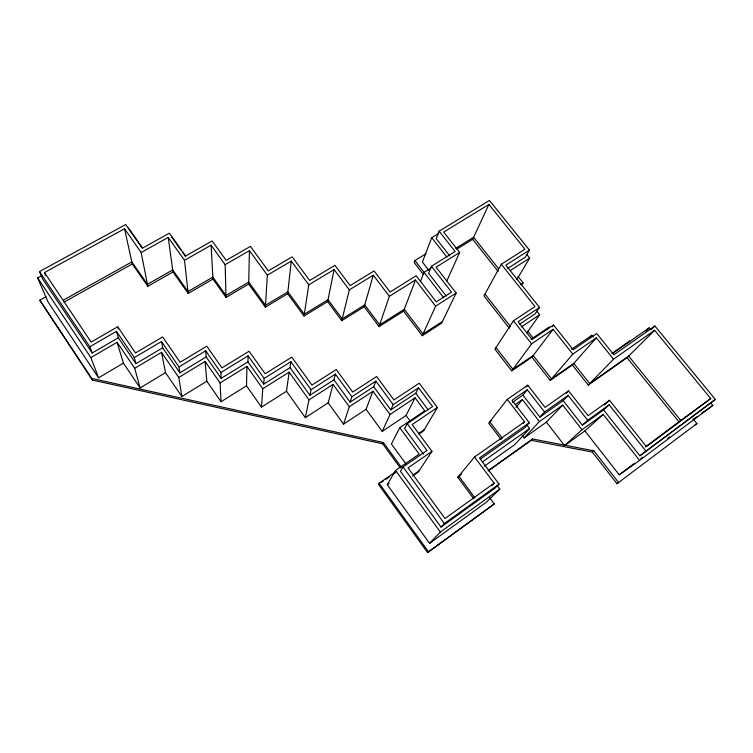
<?xml version="1.0" encoding="UTF-8"?>
<svg xmlns="http://www.w3.org/2000/svg" width="753" height="753" viewBox="0 0 753 753"><rect width="100%" height="100%" fill="white"/><g stroke="black" fill="none" stroke-linecap="round" stroke-linejoin="round"><path stroke-width="1.13" d="M248.669 284.069L249.441 250.636L225.147 264.67L226.032 297.407L248.669 284.069L265.357 307.149L287.665 293.755L291.27 261.084L267.362 275.174L265.357 307.149M246.504 385.837L246.965 366.382L220.111 382.957L221.043 401.716L246.504 385.837L261.479 407.128L286.507 391.249L289.133 372.161L262.759 388.727L261.479 407.128M247.953 361.845L248.104 355.83L220.883 372.537L221.156 378.345L247.953 361.845L263.729 384.124L290.056 367.624L290.865 361.722L264.143 378.43L263.729 384.124M327.621 301.595L341.768 320.684L349.326 289.877L334.106 269.574L327.621 301.595L303.986 316.053L308.805 284.803L291.27 261.084M290.056 367.624L309.888 395.24L311.017 389.725L335.405 374.137L351.877 396.737L350.107 402.121L333.899 379.841L335.405 374.137M286.507 391.249L305.323 417.642L308.994 399.852L333.061 384.397L349.298 406.742L343.556 424.127L328.186 402.836L333.061 384.397M364.188 306.744L373.3 275.193L389.329 296.315L379.079 326.604L364.188 306.744L341.768 320.684M425.859 253.827L414.922 260.566L414.197 262.552L423.365 274.431M373.723 386.713L375.851 381.131L393.188 404.615L390.779 409.867L373.723 386.713L350.107 402.121M403.58 311.121L415.487 280.003L435.601 306.17L422.264 335.716L403.58 311.121L379.079 326.604M366.052 409.303L372.961 391.259L390.035 414.489L382.213 431.431L366.052 409.303L343.556 424.127M438.688 233.439L431.733 237.694L422.405 262.063L428.796 270.308M507.804 268.379L525.255 257.187L529.453 250.09L489.431 200.449L439.121 231.19L436.213 238.597L449.805 255.945M420.343 281.763L424.061 272.351L430.885 268.096M439.121 231.19L455.113 251.53L431.45 266.251L428.608 273.254L446.256 296.061M446.84 280.907L459.678 252.453L443.668 232.103L488.904 204.411L524.945 249.177L501.319 264.247L483.934 295.901L509.348 328.308M456.845 249.139L472.668 239.313L488.904 204.411M400.295 467.961L382.731 443.837L383.371 442.51L91.762 378.477L39.787 300.221L45.924 296.814M459.678 252.453L436.062 267.174L456.167 293.049L441.54 323.272L422.264 335.716M390.779 409.867L415.769 393.245L418.536 387.786L432.58 406.554L407.232 423.638L404.596 428.617L423.365 454.097M390.035 414.489L415.072 397.8L424.796 410.837L399.758 427.704L391.409 444.025L406.375 464.516M382.213 431.431L406.036 415.449L415.072 397.8M395.118 472.197L379.126 483.21L378.495 484.377L427.544 552.551L493.102 504.915L494.241 503.851L489.497 497.488M497.065 485.403L499.832 489.092L486.193 502.355L429.577 543.327L387.287 484.725L395.541 470.409L419.195 454.125L399.758 427.704M141.159 252.519L168.239 237.421L172.992 271.946L147.823 286.291L141.159 252.519L124.527 228.761L44.474 272.52L91.122 342.097L117.684 326.746L135.512 352.95L162.639 336.949L180.108 362.249L206.774 346.201L221.947 367.878L249.111 351.246L265.122 373.77L291.797 357.138L311.921 385.065L336.252 369.544L352.705 392.068L376.622 376.528L393.932 399.947L419.233 383.192L437.427 407.486L423.497 430.98L418.772 434.199M407.232 423.638L427.017 450.445L403.062 466.954L400.455 471.322L441.013 527.081L494.975 488.189L499.079 484.113L479.435 457.928L529.34 422.734L512.049 400.285L527.288 389.743L544.57 411.995L539.901 417.049L522.911 395.099L527.288 389.743M516.887 279.401L529.698 258.081L526.761 254.429M521.942 284.7L523.109 282.817L517.989 276.398M501.319 264.247L534.969 306.546L513.442 320.797L494.928 349.232L511.739 370.89L531.947 357.138L553.088 329.334L572.807 354.117L550.208 380.416L531.947 357.138M437.427 407.486L412.136 424.57L431.958 451.376L418.197 472.112L412.616 475.99M529.453 250.09L505.865 265.16L539.553 307.459L535.129 313.86L519.721 324.11M526.931 332.835L539.656 314.754L536.767 311.121M511.739 370.89L531.59 343.857L553.088 329.334M547.949 328.779L549.332 326.924L531.072 339.226M552.213 326.774L553.54 325.014L573.221 349.721L596.724 333.541L613.874 354.814L654.903 326.011L715.35 399.438L639.899 455.791L603.567 409.914L609.158 404.813L646.121 451.329M613.535 359.2L596.348 337.862L572.365 365.026L588.262 385.075L613.535 359.2L654.63 330.285L710.757 398.544L646.422 446.651L609.525 400.267L588.084 415.675L568.553 390.845L545.04 407.392L527.797 385.197L507.277 399.363L488.669 423.158L501.159 439.611M526.356 386.986L527.797 385.197M473.835 498.9L457.805 477.28L474.531 457.005L524.54 421.821L507.277 399.363M515.956 407.392L522.413 399.589L539.421 421.605L524.144 437.926L522.045 435.187M589.571 337.909L591.82 335.311L593.289 337.128M522.977 423.572L524.54 421.821M529.34 422.734L524.879 427.648L480.405 459.048M526.761 424.861L529.604 428.551L514.77 444.581L484.188 466.276M566.19 393.367L568.553 390.845M441.013 527.081L444.326 523.551L499.079 484.113M563.14 400.634L568.129 395.381L587.688 420.278L582.38 425.191L563.14 400.634L539.901 417.049M429.577 543.327L440.336 532.079L499.832 489.092M546.396 422.132L562.707 405.123L581.975 429.747L564.581 445.616L546.396 422.132L524.144 437.926M531.279 440.307L532.55 438.99L593.863 450.812L618.646 482.541L616.999 483.68L592.329 452.073L531.279 440.307L488.283 470.945M628.134 342.643L629.743 340.977L611.869 353.515M491.7 485.676L494.147 483.191L474.531 457.005M645.942 331.104L649.124 327.884L650.601 329.692M427.544 552.551L494.241 503.851M651.119 329.814L654.903 326.011M588.262 385.075L627.023 357.675L654.63 330.285M604.405 405.001L609.525 400.267M564.581 445.616L584.893 430.923L603.209 414.414L639.589 460.412L712.799 405.415L710.578 402.714M592.329 452.073L593.863 450.812M616.999 483.68L696.911 423.553L693.212 419.016M639.899 455.791L715.35 399.438M584.893 430.923L619.22 474.785L634.186 463.547M640.737 458.624L642.61 457.222M667.864 438.255L669.737 436.853M645.293 446.924L680.768 420.438L628.642 356.075L589.74 383.559L573.767 363.435L551.525 378.881L533.19 355.51L512.906 369.309L496.011 347.566M710.757 398.544L678.905 421.793L627.023 357.675M582.38 425.191L603.567 409.914M581.975 429.747L603.209 414.414M494.147 483.191L445.004 518.506L408.051 467.886L431.958 451.376M587.688 420.278L609.158 404.813M488.217 470.569L532.55 438.99M693.127 419.43L696.873 416.757M701.551 413.425L712.799 405.415M461.655 474.061L458.784 476.094L474.879 497.808M457.805 477.28L459.716 475.924M482.381 461.956L529.604 428.551M539.421 421.605L562.707 405.123M544.57 411.995L568.129 395.381M619.22 474.785L639.589 460.412M612.518 353.543L649.124 327.884M694.972 424.899L696.911 423.553M413.397 474.795L418.997 470.907M491.69 420.428L489.751 421.774L502.307 438.284M515.259 404.559L522.413 399.589M550.208 380.416L572.365 365.026M387.287 484.725L389.16 483.435M512.577 402.262L522.911 395.099M571.565 349.251L591.82 335.311M381.31 482.438L383.183 481.148M385.988 479.219L389.734 476.63M393.48 474.051L395.353 472.762M572.807 354.117L596.348 337.862M418.612 433.483L424.306 429.605M553.54 325.014L532.079 339.481L518.083 321.71L539.553 307.459M521.387 326.924L539.656 314.754M393.188 404.615L418.536 387.786M349.298 406.742L372.961 391.259M520.219 284.69L523.109 282.817M351.877 396.737L375.851 381.131M305.323 417.642L328.186 402.836M442.397 321.503L423.045 333.984L404.276 309.295L379.681 324.835L364.725 304.899L342.21 318.886L327.997 299.722L304.268 314.227L287.872 291.844L265.48 305.276L248.716 282.111L225.975 295.487L212.835 277.113L187.958 291.533L172.719 269.922L147.437 284.314L131.831 261.903L63.365 300.165M309.888 395.24L333.899 379.841M510.336 270.515L529.698 258.081M435.601 306.17L456.167 293.049M389.329 296.315L415.487 280.003M455.753 248.358L473.618 237.261L498.674 268.83M349.326 289.877L373.3 275.193M181.859 396.549L206.83 381.234L205.127 361.468L178.772 377.451L181.859 396.549L165.491 372.641L161.518 352.357L134.712 368.302L140.114 387.917L165.491 372.641M205.691 350.804L206.19 356.913L179.892 372.829L178.969 366.918L205.691 350.804L220.883 372.537M308.805 284.803L334.106 269.574M135.917 363.68L162.667 347.811L161.471 341.542L134.288 357.609L135.917 363.68L118.343 337.777L116.442 331.329L89.814 346.747L92.158 352.997L118.343 337.777M98.577 377.818L123.398 363.153L117.12 342.314L90.868 357.6L98.577 377.818L47.938 301.793L37.65 277.885L41.735 275.654M188.175 293.463L212.948 279.099L211.113 245.196L184.504 260.322L188.175 293.463L172.992 271.946M64.137 302.094L132.283 263.955L124.527 228.761M92.158 352.997L42.554 278.845L39.485 271.551L125.713 224.526L142.326 248.208L169.34 233.185L185.586 256.011L212.148 240.951L226.164 260.369L250.41 246.391L268.303 270.873L292.155 256.829L309.671 280.483L334.925 265.32L350.117 285.566L374.053 270.948L390.054 292.013L416.164 275.767L436.251 301.849L451.527 292.126L431.45 266.251M39.787 300.221L92.421 380.105L382.731 443.837M472.668 239.313L498.157 271.447M527.768 331.235L533.566 338.586M513.442 320.797L531.59 343.857M484.96 294.046L510.609 326.736M431.733 237.694L446.736 256.867M414.922 260.566L443.799 297.887M415.769 393.245L428.193 409.905M406.036 415.449L410.63 421.671M287.665 293.755L303.986 316.053M249.441 250.636L267.362 275.174M403.062 466.954L444.326 523.551M383.371 442.51L401.697 467.669M395.541 470.409L440.336 532.079M211.113 245.196L225.147 264.67M379.126 483.21L428.41 551.676M290.865 361.722L311.017 389.725M289.133 372.161L308.994 399.852M212.948 279.099L226.032 297.407M171.458 236.658L181.454 250.702M182.781 252.575L185.445 256.321M168.239 237.421L184.504 260.322M248.104 355.83L264.143 378.43M246.965 366.382L262.759 388.727M128.556 228.15L142.298 247.737M206.19 356.913L221.156 378.345M205.127 361.468L220.111 382.957M132.283 263.955L147.823 286.291M206.83 381.234L221.043 401.716M161.471 341.542L178.969 366.918M162.667 347.811L179.892 372.829M161.518 352.357L178.772 377.451M116.442 331.329L134.288 357.609M117.12 342.314L134.712 368.302M123.398 363.153L140.114 387.917M39.485 271.551L89.814 346.747M37.65 277.885L90.868 357.6M44.474 272.52L45.792 275.73M91.762 378.477L92.421 380.105M117.684 326.746L118.325 328.967"/></g></svg>
